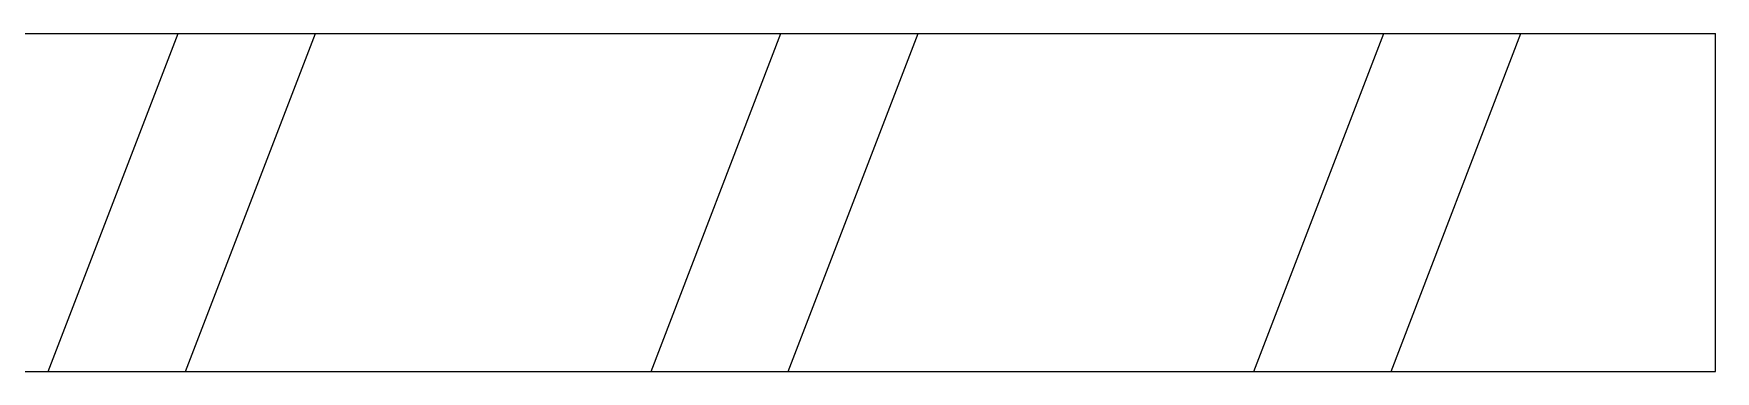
# Model space of a CAD drawing. Extents: x -1396510 to 1250330, y -1892470 to 1623980.
# Drawn here: x -1156436.8 to -1156153, y -60131.7 to -60074.7 of the extents above; entities that cross this region are included whole.
import ezdxf

# ---------------------------------------------------------------- set-up
doc = ezdxf.new("R2010")
doc.units = 0
doc.header["$LTSCALE"] = 1000
doc.header["$MEASUREMENT"] = 0
doc.layers.add('walraven', color=7, linetype='Continuous')

msp = doc.modelspace()

# ---------------------------------------------------------------- linework, layer by layer
for p, q in [((-1157042.28, -60074.7), (-1156153.04, -60074.7)), ((-1156434.37, -60131.72), (-1156412.45, -60074.7)), ((-1156411.21, -60131.72), (-1156389.28, -60074.7)), ((-1156332.65, -60131.72), (-1156310.72, -60074.7)), ((-1156309.49, -60131.72), (-1156287.56, -60074.7)), ((-1156230.92, -60131.72), (-1156209, -60074.7)), ((-1156207.76, -60131.72), (-1156185.84, -60074.7)), ((-1156153.04, -60131.72), (-1156153.04, -60074.7))]:
    msp.add_line(p, q)
at = {"layer": 'walraven'}
msp.add_line((-1156705.89, -60131.72), (-1156153.04, -60131.72), dxfattribs=at)

doc.saveas('drawing.dxf')
